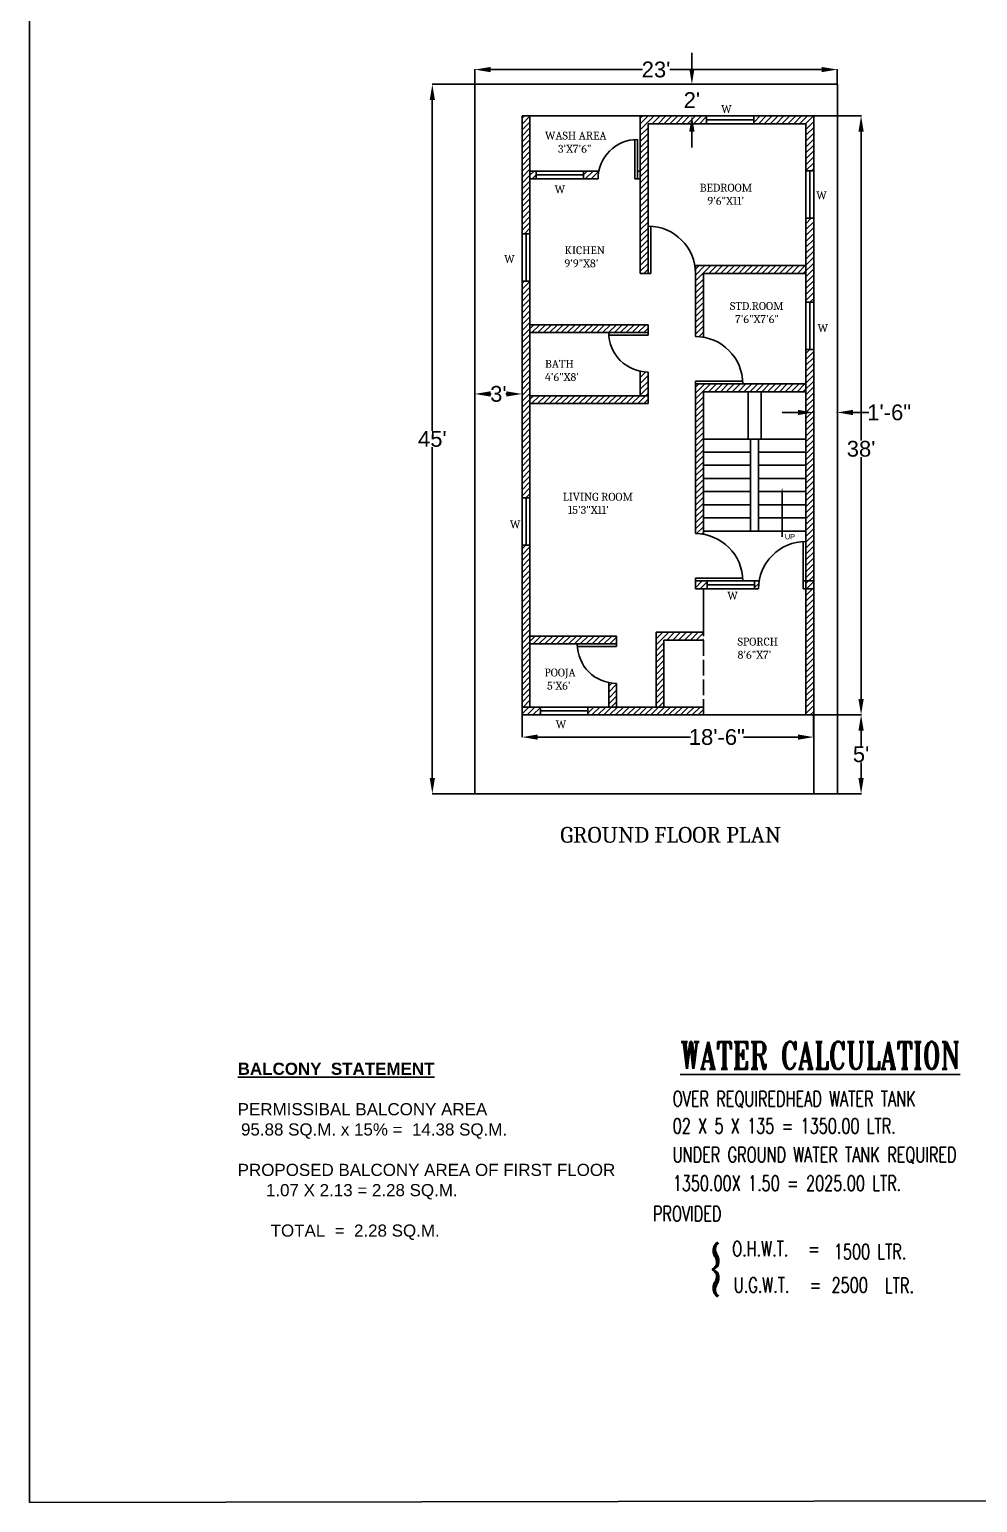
# Model space of a CAD drawing. Header units: inches. Extents: x 201 to 2633, y 4533 to 6308.
# Drawn here: x 201 to 922, y 4533 to 5654 of the extents above; entities that cross this region are included whole.
import ezdxf
from ezdxf import colors
from ezdxf.entities.mleader import LeaderData, LeaderLine
from ezdxf.enums import TextEntityAlignment as Align
from ezdxf.math import Vec2, Vec3

# ---------------------------------------------------------------- set-up
doc = ezdxf.new("R2010")
doc.units = ezdxf.units.IN
doc.linetypes.add('ACAD_ISO02W100', pattern=[15, 12, -3])
for name, color, linetype in [('dim', 1, 'Continuous'), ('door', 150, 'Continuous'), ('Layer1', 7, 'ACAD_ISO02W100'), ('stair', 130, 'Continuous'), ('text', 7, 'Continuous'), ('w', 20, 'Continuous'), ('wall', 50, 'Continuous')]:
    doc.layers.add(name, color=color, linetype=linetype)
doc.styles.add('1', font='romans.shx')
doc.styles.add('2', font='romand.shx')
doc.styles.add('3', font='romant.shx')
doc.styles.get("Standard").update_dxf_attribs({"font": 'arial.ttf'})
doc.dimstyles.get("Standard").update_dxf_attribs({"dimtxt": 12, "dimasz": 12, "dimexe": 0.18, "dimexo": 0.0625, "dimgap": 0.09, "dimtad": 0, "dimtih": 1, "dimtoh": 1, "dimdec": 4, "dimzin": 0, "dimdsep": 46, "dimlunit": 4, "dimtxsty": 'Standard', "dimcen": 0.09, "dimadec": 0, "dimazin": 0, "dimtfac": 1, "dimtdec": 4, "dimtofl": 0, "dimtmove": 0, "dimatfit": 3, "dimfxl": 1, "dimtolj": 1, "dimtzin": 0, "dimarcsym": 0})

# ---------------------------------------------------------------- blocks, each defined once
blk = doc.blocks.new('*D1')
at = {"layer": 'Defpoints', "color": 0, "transparency": 16777216}
for p in [(539.7, 5376.8), (539.7, 5373.3), (575.7, 5373.3)]:
    blk.add_point(p, dxfattribs=at)
at = {"layer": 'dim', "color": 0, "lineweight": -2, "transparency": 16777216}
for p, q in [((539.7, 5373.4), (539.7, 5377)), ((551.7, 5376.8), (552.1, 5376.8)), ((563.7, 5376.8), (563.3, 5376.8)), ((575.7, 5373.4), (575.7, 5377))]:
    blk.add_line(p, q, dxfattribs=at)
at = {"layer": 'dim', "color": 0, "transparency": 16777216}
for points in [[(551.7, 5378.8), (551.7, 5374.8), (539.7, 5376.8)], [(563.7, 5378.8), (563.7, 5374.8), (575.7, 5376.8)]]:
    blk.add_solid(points, dxfattribs=at)
at = {"layer": 'dim', "color": 0, "transparency": 16777216, "insert": (557.7, 5376.8), "char_height": 12, "attachment_point": 5}
blk.add_mtext("\\A1;3'", dxfattribs=at)
blk = doc.blocks.new('*D2')
at = {"layer": 'Defpoints', "color": 0, "transparency": 16777216}
for p in [(797.7, 5362.9), (815.7, 5362.9), (815.7, 5362.7)]:
    blk.add_point(p, dxfattribs=at)
at = {"layer": 'dim', "color": 0, "lineweight": -2, "transparency": 16777216}
for p, q in [((785.7, 5362.7), (773.7, 5362.7)), ((797.7, 5362.8), (797.7, 5362.5)), ((815.7, 5362.8), (815.7, 5362.5)), ((827.7, 5362.7), (839.7, 5362.7))]:
    blk.add_line(p, q, dxfattribs=at)
at = {"layer": 'dim', "color": 0, "transparency": 16777216}
for points in [[(785.7, 5364.7), (785.7, 5360.7), (797.7, 5362.7)], [(827.7, 5364.7), (827.7, 5360.7), (815.7, 5362.7)]]:
    blk.add_solid(points, dxfattribs=at)
at = {"layer": 'dim', "color": 0, "transparency": 16777216, "insert": (855.2, 5362.7), "char_height": 12, "attachment_point": 5}
blk.add_mtext('\\A1;1\'-6"', dxfattribs=at)
blk = doc.blocks.new('*D3')
at = {"layer": 'Defpoints', "color": 0, "transparency": 16777216}
for p in [(686.7, 5612.5), (705, 5612.5), (686.7, 5588.5)]:
    blk.add_point(p, dxfattribs=at)
at = {"layer": 'dim', "color": 0, "lineweight": -2, "transparency": 16777216}
for p, q in [((705, 5624.5), (705, 5636.5)), ((686.8, 5612.5), (705.1, 5612.5)), ((686.8, 5588.5), (705.1, 5588.5)), ((705, 5576.5), (705, 5564.5))]:
    blk.add_line(p, q, dxfattribs=at)
at = {"layer": 'dim', "color": 0, "transparency": 16777216}
for points in [[(703, 5624.5), (707, 5624.5), (705, 5612.5)], [(703, 5576.5), (707, 5576.5), (705, 5588.5)]]:
    blk.add_solid(points, dxfattribs=at)
at = {"layer": 'dim', "color": 0, "transparency": 16777216, "insert": (705, 5600.5), "char_height": 12, "attachment_point": 5}
blk.add_mtext("\\A1;2'", dxfattribs=at)
blk = doc.blocks.new('*D4')
at = {"layer": 'Defpoints', "color": 0, "transparency": 16777216}
for p in [(668.5, 5132.5), (668.5, 5072.5), (833.8, 5072.5)]:
    blk.add_point(p, dxfattribs=at)
at = {"layer": 'dim', "color": 0, "lineweight": -2, "transparency": 16777216}
for p, q in [((668.5, 5132.5), (834, 5132.5)), ((833.8, 5120.5), (833.8, 5108.7)), ((833.8, 5084.5), (833.8, 5096.3)), ((668.5, 5072.5), (834, 5072.5))]:
    blk.add_line(p, q, dxfattribs=at)
at = {"layer": 'dim', "color": 0, "transparency": 16777216}
for points in [[(831.8, 5120.5), (835.8, 5120.5), (833.8, 5132.5)], [(831.8, 5084.5), (835.8, 5084.5), (833.8, 5072.5)]]:
    blk.add_solid(points, dxfattribs=at)
at = {"layer": 'dim', "color": 0, "transparency": 16777216, "insert": (833.8, 5102.5), "char_height": 12, "attachment_point": 5}
blk.add_mtext("\\A1;5'", dxfattribs=at)
blk = doc.blocks.new('*D5')
at = {"layer": 'Defpoints', "color": 0, "transparency": 16777216}
for p in [(507.4, 5612.5), (539.7, 5612.5), (539.7, 5072.5)]:
    blk.add_point(p, dxfattribs=at)
at = {"layer": 'dim', "color": 0, "lineweight": -2, "transparency": 16777216}
for p, q in [((539.7, 5612.5), (507.2, 5612.5)), ((507.4, 5600.5), (507.4, 5348.7)), ((507.4, 5084.5), (507.4, 5336.3)), ((539.7, 5072.5), (507.2, 5072.5))]:
    blk.add_line(p, q, dxfattribs=at)
at = {"layer": 'dim', "color": 0, "transparency": 16777216}
for points in [[(505.4, 5600.5), (509.4, 5600.5), (507.4, 5612.5)], [(505.4, 5084.5), (509.4, 5084.5), (507.4, 5072.5)]]:
    blk.add_solid(points, dxfattribs=at)
at = {"layer": 'dim', "color": 0, "transparency": 16777216, "insert": (507.4, 5342.5), "char_height": 12, "attachment_point": 5}
blk.add_mtext("\\A1;45'", dxfattribs=at)
blk = doc.blocks.new('*D6')
at = {"layer": 'Defpoints', "color": 0, "transparency": 16777216}
for p in [(815.7, 5623.7), (539.7, 5612.5), (815.7, 5612.5)]:
    blk.add_point(p, dxfattribs=at)
at = {"layer": 'dim', "color": 0, "lineweight": -2, "transparency": 16777216}
for p, q in [((539.7, 5612.5), (539.7, 5623.9)), ((551.7, 5623.7), (667.4, 5623.7)), ((803.7, 5623.7), (688.1, 5623.7)), ((815.7, 5612.5), (815.7, 5623.9))]:
    blk.add_line(p, q, dxfattribs=at)
at = {"layer": 'dim', "color": 0, "transparency": 16777216}
for points in [[(551.7, 5625.7), (551.7, 5621.7), (539.7, 5623.7)], [(803.7, 5625.7), (803.7, 5621.7), (815.7, 5623.7)]]:
    blk.add_solid(points, dxfattribs=at)
at = {"layer": 'dim', "color": 0, "transparency": 16777216, "insert": (677.7, 5623.7), "char_height": 12, "attachment_point": 5}
blk.add_mtext("\\A1;23'", dxfattribs=at)
blk = doc.blocks.new('*D7')
at = {"layer": 'Defpoints', "color": 0, "transparency": 16777216}
for p in [(575.7, 5132.5), (797.7, 5132.5), (797.7, 5115.6)]:
    blk.add_point(p, dxfattribs=at)
at = {"layer": 'dim', "color": 0, "lineweight": -2, "transparency": 16777216}
for p, q in [((575.7, 5132.4), (575.7, 5115.5)), ((797.7, 5132.4), (797.7, 5115.5)), ((587.7, 5115.6), (703.9, 5115.6)), ((785.7, 5115.6), (744.2, 5115.6))]:
    blk.add_line(p, q, dxfattribs=at)
at = {"layer": 'dim', "color": 0, "transparency": 16777216}
for points in [[(587.7, 5117.6), (587.7, 5113.6), (575.7, 5115.6)], [(785.7, 5117.6), (785.7, 5113.6), (797.7, 5115.6)]]:
    blk.add_solid(points, dxfattribs=at)
at = {"layer": 'dim', "color": 0, "transparency": 16777216, "insert": (724, 5115.6), "char_height": 12, "attachment_point": 5}
blk.add_mtext('\\A1;18\'-6"', dxfattribs=at)
blk = doc.blocks.new('*D8')
at = {"layer": 'Defpoints', "color": 0, "transparency": 16777216}
for p in [(797.7, 5588.5), (797.7, 5132.5), (833.8, 5132.5)]:
    blk.add_point(p, dxfattribs=at)
at = {"layer": 'dim', "color": 0, "lineweight": -2, "transparency": 16777216}
for p, q in [((797.8, 5588.5), (834, 5588.5)), ((833.8, 5576.5), (833.8, 5341.3)), ((833.8, 5144.5), (833.8, 5328.8)), ((797.8, 5132.5), (834, 5132.5))]:
    blk.add_line(p, q, dxfattribs=at)
at = {"layer": 'dim', "color": 0, "transparency": 16777216}
for points in [[(831.8, 5576.5), (835.8, 5576.5), (833.8, 5588.5)], [(831.8, 5144.5), (835.8, 5144.5), (833.8, 5132.5)]]:
    blk.add_solid(points, dxfattribs=at)
at = {"layer": 'dim', "color": 0, "transparency": 16777216, "insert": (833.8, 5335), "char_height": 12, "attachment_point": 5}
blk.add_mtext("\\A1;38'", dxfattribs=at)

msp = doc.modelspace()

# ---------------------------------------------------------------- hatches: boundary and pattern name
at = {"true_color": 0xf7abae}
h = msp.add_hatch(dxfattribs=at)
h.set_pattern_fill('ANSI31', color=241)
h.paths.add_polyline_path([(581.73029, 5588.48049), (575.73029, 5588.48049), (575.73029, 5498.71501), (581.73029, 5498.71501)])
h.paths.add_polyline_path([(671.73029, 5582.48049), (716.15097, 5582.48049), (716.15097, 5588.48049), (665.73029, 5588.48049), (665.73029, 5468.48049), (671.73029, 5468.48049)])
h.paths.add_polyline_path([(797.73029, 5588.48049), (752.15097, 5588.48049), (752.15097, 5582.48049), (791.73029, 5582.48049), (791.73029, 5546.55889), (797.73029, 5546.55889)])
h.paths.add_polyline_path([(797.73029, 5510.55889), (791.73029, 5510.55889), (791.73029, 5446.58256), (797.73029, 5446.58256)])
h.paths.add_polyline_path([(791.73029, 5474.48049), (707.73029, 5474.48049), (707.73029, 5420.48049, -0.0418864904), (713.73029, 5419.97697), (713.73029, 5468.48049), (791.73029, 5468.48049)])
h.paths.add_polyline_path([(581.73029, 5462.71501), (575.73029, 5462.71501), (575.73029, 5297.74469), (581.73029, 5297.74469)])
h.paths.add_polyline_path([(671.73029, 5429.48049), (581.73029, 5429.48049), (581.73029, 5423.48049), (671.73029, 5423.48049)])
h.paths.add_polyline_path([(671.73029, 5375.48049), (581.73029, 5375.48049), (581.73029, 5369.48049), (671.73029, 5369.48049)])
h.paths.add_polyline_path([(671.73029, 5393.48049, -0.0503820445), (665.73029, 5394.08662), (665.73029, 5375.48049), (671.73029, 5375.48049)])
h.paths.add_polyline_path([(791.73029, 5384.48049), (713.73029, 5384.48049), (707.73029, 5384.48049), (707.73029, 5270.48049, -0.0418864904), (713.73029, 5269.97697), (713.73029, 5378.48049), (791.73029, 5378.48049)])
h.paths.add_polyline_path([(797.73029, 5410.58256), (791.73029, 5410.58256), (791.73029, 5234.48049), (797.73029, 5234.48049)])
h.paths.add_polyline_path([(581.73029, 5261.74469), (575.73029, 5261.74469), (575.73029, 5138.48049), (581.73029, 5138.48049)])
h.paths.add_polyline_path([(589.73027, 5138.48049), (575.73029, 5138.48049), (575.73029, 5132.48049), (589.73027, 5132.48049)])
h.paths.add_polyline_path([(713.73029, 5138.48049), (625.73027, 5138.48049), (625.73027, 5132.48049), (713.73029, 5132.48049)])
h.paths.add_polyline_path([(647.73029, 5156.48049, -0.0503820445), (641.73029, 5157.08662), (641.73029, 5138.48049), (647.73029, 5138.48049)])
h.paths.add_polyline_path([(647.73029, 5192.48049), (581.73029, 5192.48049), (581.73029, 5186.48049), (647.73029, 5186.48049)])
h.paths.add_polyline_path([(713.73029, 5195.48049), (677.73029, 5195.48049), (677.73029, 5138.48049), (683.73029, 5138.48049), (683.73029, 5189.48049), (713.73029, 5189.48049)])
h.paths.add_polyline_path([(716.73029, 5234.48049), (707.73029, 5234.48049), (707.73029, 5228.48049), (716.73029, 5228.48049)])
h.paths.add_polyline_path([(756.23382, 5234.48049), (752.73029, 5234.48049), (752.73029, 5228.48049), (755.73029, 5228.48049, -0.0418864904)])
h.paths.add_polyline_path([(797.73029, 5228.48049), (791.73029, 5228.48049), (791.73029, 5132.48049), (797.73029, 5132.48049)])
h.paths.add_polyline_path([(797.73029, 5234.48049), (791.73029, 5234.48049), (791.73029, 5228.48049), (797.73029, 5228.48049)])
h = msp.add_hatch(dxfattribs=at)
h.set_pattern_fill('ANSI31', color=241)
h.paths.add_polyline_path([(1045.2779, 5522.48049), (1089.69858, 5522.48049), (1089.69858, 5528.48049), (1039.2779, 5528.48049), (1039.2779, 5408.48049), (1045.2779, 5408.48049), (1045.2779, 5444.48049)])
h.paths.add_polyline_path([(1171.2779, 5528.48049), (1125.69858, 5528.48049), (1125.69858, 5522.48049), (1165.2779, 5522.48049), (1165.2779, 5486.55889), (1171.2779, 5486.55889)])
h.paths.add_polyline_path([(955.2779, 5528.48049), (949.2779, 5528.48049), (949.2779, 5438.71501), (955.2779, 5438.71501)])
h.paths.add_polyline_path([(955.2779, 5402.71501), (949.2779, 5402.71501), (949.2779, 5201.74469), (955.2779, 5201.74469), (955.2779, 5237.74469)])
h.paths.add_polyline_path([(994.37263, 5315.48049), (955.2779, 5315.48049), (955.2779, 5309.48049), (994.37263, 5309.48049)])
h.paths.add_polyline_path([(1045.2779, 5315.48049), (994.37263, 5315.48049), (994.37263, 5309.48049), (1045.2779, 5309.48049)])
h.paths.add_polyline_path([(1045.2779, 5333.48049, -0.0503820445), (1039.2779, 5334.08662), (1039.2779, 5315.48049), (1045.2779, 5315.48049)])
h.paths.add_polyline_path([(1045.2779, 5369.48049), (994.37263, 5369.48049), (994.37263, 5363.48049), (1045.2779, 5363.48049)])
h.paths.add_polyline_path([(994.37263, 5369.48049), (955.2779, 5369.48049), (955.2779, 5363.48049), (994.37263, 5363.48049)])
h.paths.add_polyline_path([(1087.2779, 5408.48049), (1165.2779, 5408.48049), (1165.2779, 5414.48049), (1081.2779, 5414.48049), (1081.2779, 5360.48049, -0.0418864904), (1087.2779, 5359.97697)])
h.paths.add_polyline_path([(1165.2779, 5324.48049), (1087.2779, 5324.48049), (1081.2779, 5324.48049), (1081.2779, 5294.82781), (1087.2779, 5294.82781), (1087.2779, 5318.48049), (1165.2779, 5318.48049)])
h.paths.add_polyline_path([(1171.2779, 5350.58256), (1165.2779, 5350.58256), (1165.2779, 5174.48049), (1171.2779, 5174.48049)])
h.paths.add_polyline_path([(1087.2779, 5294.82781), (1081.2779, 5294.82781), (1081.2779, 5210.48049, -0.0418864904), (1087.2779, 5209.97697)])
h.paths.add_polyline_path([(1090.2779, 5174.48049), (1081.2779, 5174.48049), (1081.2779, 5168.48049), (1090.2779, 5168.48049)])
h.paths.add_polyline_path([(1129.78142, 5174.48049), (1126.2779, 5174.48049), (1126.2779, 5168.48049), (1129.2779, 5168.48049, -0.0418864904)])
h.paths.add_polyline_path([(1171.2779, 5174.48049), (1165.2779, 5174.48049), (1165.2779, 5168.48049), (1171.2779, 5168.48049)])
h.paths.add_polyline_path([(1171.2779, 5168.48049), (1165.2779, 5168.48049), (1165.2779, 5072.48049), (1171.2779, 5072.48049)])
h.paths.add_polyline_path([(1087.2779, 5135.48049), (1051.2779, 5135.48049), (1051.2779, 5078.48049), (1057.2779, 5078.48049), (1057.2779, 5129.48049), (1087.2779, 5129.48049)])
h.paths.add_polyline_path([(1087.2779, 5078.48049), (999.27787, 5078.48049), (999.27787, 5072.48049), (1087.2779, 5072.48049)])
h.paths.add_polyline_path([(963.27787, 5078.48049), (949.2779, 5078.48049), (949.2779, 5072.48049), (963.27787, 5072.48049)])
h.paths.add_polyline_path([(955.2779, 5201.74469), (949.2779, 5201.74469), (949.2779, 5078.48049), (955.2779, 5078.48049)])
h.paths.add_polyline_path([(1021.2779, 5132.48049), (955.2779, 5132.48049), (955.2779, 5126.48049), (1021.2779, 5126.48049)])
h.paths.add_polyline_path([(1021.2779, 5096.48049, -0.0503820445), (1015.2779, 5097.08662), (1015.2779, 5078.48049), (1021.2779, 5078.48049)])
h.paths.add_polyline_path([(1171.2779, 5450.55889), (1165.2779, 5450.55889), (1165.2779, 5386.58256), (1171.2779, 5386.58256)])
h.paths.add_polyline_path([(959.99077, 5486.48049), (955.2779, 5486.48049), (955.2779, 5480.48049), (959.99077, 5480.48049)])
h.paths.add_polyline_path([(1007.71803, 5486.48049), (995.99077, 5486.48049), (995.99077, 5480.48049), (1007.11191, 5480.48049, -0.0503820445)])
h.paths.add_polyline_path([(586.44316, 5546.48049), (581.73029, 5546.48049), (581.73029, 5540.48049), (586.44316, 5540.48049)])
h.paths.add_polyline_path([(634.17043, 5546.48049), (622.44316, 5546.48049), (622.44316, 5540.48049), (633.5643, 5540.48049, -0.0503820445)])
h.paths.add_polyline_path([(1538.22473, 5528.48049), (1316.22473, 5528.48049), (1316.22473, 5072.48049), (1538.22473, 5072.48049), (1538.22473, 5168.48049), (1532.22473, 5168.48049), (1532.22473, 5078.48049), (1322.22473, 5078.48049), (1322.22473, 5522.48049), (1532.22473, 5522.48049), (1532.22473, 5174.48049), (1538.22473, 5174.48049)])
h.paths.add_polyline_path([(1532.22473, 5324.48049), (1448.22473, 5324.48049), (1448.22473, 5176.48049), (1448.22473, 5168.48049), (1457.22473, 5168.48049), (1457.22473, 5174.48049), (1454.22473, 5174.48049), (1454.22473, 5318.48049), (1532.22473, 5318.48049)], flags=17)
h.paths.add_polyline_path([(1496.72825, 5174.48049), (1493.22473, 5174.48049), (1493.22473, 5168.48049), (1496.22473, 5168.48049, -0.0418864904)], flags=17)
h.paths.add_polyline_path([(1538.22473, 5174.48049), (1532.22473, 5174.48049), (1532.22473, 5168.48049), (1538.22473, 5168.48049)])

# ---------------------------------------------------------------- linework, layer by layer
for p, q in [((200.69859, 6308.29913), (200.69859, 4532.98029)), ((815.73029, 5612.48049), (539.73029, 5612.48049)), ((539.73029, 5612.48049), (539.73029, 5072.48049)), ((815.73029, 5072.48049), (815.73029, 5612.48049)), ((671.73029, 5429.48049), (671.73029, 5421.48049)), ((647.73029, 5192.48049), (647.73029, 5184.48049)), ((539.73029, 5072.48049), (815.73029, 5072.48049))]:
    msp.add_line(p, q)
at = {"ltscale": 0.5}
msp.add_line((2632.96151, 4537.5563), (200.69859, 4532.98029), dxfattribs=at)
at = {"layer": 'door'}
for p, q in [((661.5643, 5540.48049), (661.5643, 5570.41375)), ((663.5643, 5540.48049), (663.5643, 5570.48049)), ((661.5643, 5540.48049), (663.5643, 5540.48049)), ((671.73029, 5468.48049), (671.73029, 5504.48049)), ((673.73029, 5468.48049), (673.73029, 5504.42489)), ((673.73029, 5468.48049), (671.73029, 5468.48049)), ((671.73029, 5423.48049), (641.73029, 5423.48049)), ((671.73029, 5421.48049), (641.79704, 5421.48049)), ((671.73029, 5421.48049), (671.73029, 5423.48049)), ((707.73029, 5386.48049), (707.73029, 5384.48049)), ((707.73029, 5386.48049), (743.6747, 5386.48049)), ((707.73029, 5384.48049), (743.73029, 5384.48049)), ((789.73029, 5228.48049), (789.73029, 5264.42489)), ((791.73029, 5228.48049), (791.73029, 5264.48049)), ((707.73029, 5236.48049), (707.73029, 5234.48049)), ((707.73029, 5236.48049), (743.6747, 5236.48049)), ((707.73029, 5234.48049), (743.73029, 5234.48049)), ((789.73029, 5228.48049), (791.73029, 5228.48049)), ((647.73029, 5186.48049), (617.73029, 5186.48049)), ((647.73029, 5184.48049), (617.79704, 5184.48049)), ((647.73029, 5184.48049), (647.73029, 5186.48049))]:
    msp.add_line(p, q, dxfattribs=at)
for centre, radius, start, end in [((663.5643, 5540.48049), 30, 90, 180), ((671.73029, 5468.48049), 36, 0, 90), ((671.73029, 5423.48049), 30, 180, 270), ((707.73029, 5384.48049), 36, 0, 90), ((707.73029, 5234.48049), 36, 0, 90), ((791.73029, 5228.48049), 36, 90, 180), ((647.73029, 5186.48049), 30, 180, 270)]:
    msp.add_arc(centre, radius, start, end, dxfattribs=at)
at = {"layer": 'Layer1'}
msp.add_line((713.73029, 5132.48049), (713.73029, 5195.48049), dxfattribs=at)
at = {"layer": 'stair'}
for p, q in [((747.73029, 5378.48049), (747.73029, 5342.48049)), ((757.73029, 5378.48049), (757.73029, 5342.48049)), ((713.73029, 5342.48049), (791.73029, 5342.48049)), ((749.73029, 5342.48049), (749.73029, 5272.48049)), ((755.73029, 5342.48049), (755.73029, 5272.48049)), ((713.73029, 5332.48049), (749.73029, 5332.48049)), ((755.73029, 5332.48049), (791.73029, 5332.48049)), ((713.73029, 5322.48049), (749.73029, 5322.48049)), ((755.73029, 5322.48049), (791.73029, 5322.48049)), ((713.73029, 5312.48049), (749.73029, 5312.48049)), ((755.73029, 5312.48049), (791.73029, 5312.48049)), ((713.73029, 5302.48049), (749.73029, 5302.48049)), ((713.73029, 5302.48049), (749.73029, 5302.48049)), ((713.73029, 5292.48049), (749.73029, 5292.48049)), ((755.73029, 5302.48049), (791.73029, 5302.48049)), ((755.73029, 5302.48049), (791.73029, 5302.48049)), ((755.73029, 5292.48049), (791.73029, 5292.48049)), ((713.73029, 5282.48049), (749.73029, 5282.48049)), ((755.73029, 5282.48049), (791.73029, 5282.48049)), ((713.73029, 5272.48049), (791.73029, 5272.48049))]:
    msp.add_line(p, q, dxfattribs=at)
at = {"layer": 'w'}
for p, q in [((752.15097, 5588.48049), (716.15097, 5588.48049)), ((716.15097, 5588.48049), (716.15097, 5582.48049)), ((716.15097, 5585.48049), (752.15097, 5585.48049)), ((752.15097, 5582.48049), (752.15097, 5588.48049)), ((716.15097, 5582.48049), (752.15097, 5582.48049)), ((622.44316, 5546.48049), (586.44316, 5546.48049)), ((586.44316, 5546.48049), (586.44316, 5540.48049)), ((586.44316, 5543.48049), (622.44316, 5543.48049)), ((586.44316, 5540.48049), (622.44316, 5540.48049)), ((622.44316, 5540.48049), (622.44316, 5546.48049)), ((791.73029, 5510.55889), (791.73029, 5546.55889)), ((791.73029, 5546.55889), (797.73029, 5546.55889)), ((794.73029, 5510.55889), (794.73029, 5546.55889)), ((797.73029, 5546.55889), (797.73029, 5510.55889)), ((797.73029, 5510.55889), (791.73029, 5510.55889)), ((575.73029, 5462.71501), (575.73029, 5498.71501)), ((575.73029, 5498.71501), (581.73029, 5498.71501)), ((578.73029, 5462.71501), (578.73029, 5498.71501)), ((581.73029, 5498.71501), (581.73029, 5462.71501)), ((581.73029, 5462.71501), (575.73029, 5462.71501)), ((791.73029, 5410.58256), (791.73029, 5446.58256)), ((791.73029, 5446.58256), (797.73029, 5446.58256)), ((794.73029, 5410.58256), (794.73029, 5446.58256)), ((797.73029, 5446.58256), (797.73029, 5410.58256)), ((797.73029, 5410.58256), (791.73029, 5410.58256)), ((575.73029, 5261.74469), (575.73029, 5297.74469)), ((575.73029, 5297.74469), (581.73029, 5297.74469)), ((578.73029, 5261.74469), (578.73029, 5297.74469)), ((581.73029, 5297.74469), (581.73029, 5261.74469)), ((581.73029, 5261.74469), (575.73029, 5261.74469)), ((752.73029, 5234.48049), (716.73029, 5234.48049)), ((716.73029, 5234.48049), (716.73029, 5228.48049)), ((716.73029, 5231.48049), (752.73029, 5231.48049)), ((716.73029, 5228.48049), (752.73029, 5228.48049)), ((752.73029, 5228.48049), (752.73029, 5234.48049)), ((625.73027, 5138.48049), (589.73027, 5138.48049)), ((589.73027, 5138.48049), (589.73027, 5132.48049)), ((589.73027, 5135.48049), (625.73027, 5135.48049)), ((625.73027, 5132.48049), (625.73027, 5138.48049)), ((589.73027, 5132.48049), (625.73027, 5132.48049))]:
    msp.add_line(p, q, dxfattribs=at)
at = {"layer": 'wall'}
for p, q in [((575.73029, 5588.48049), (575.73029, 5132.48049)), ((797.73029, 5588.48049), (575.73029, 5588.48049)), ((581.73029, 5588.48049), (581.73029, 5138.48049)), ((665.73029, 5588.48049), (665.73029, 5468.48049)), ((797.73029, 5072.48049), (797.73029, 5588.48049)), ((791.73029, 5582.48049), (671.73029, 5582.48049)), ((671.73029, 5582.48049), (671.73029, 5468.48049)), ((791.73029, 5132.48049), (791.73029, 5582.48049)), ((581.73029, 5546.48049), (634.17043, 5546.48049)), ((581.73029, 5540.48049), (633.5643, 5540.48049)), ((661.5643, 5540.48049), (665.73029, 5540.48049)), ((663.5643, 5546.48049), (665.73029, 5546.48049)), ((707.73029, 5474.48049), (791.73029, 5474.48049)), ((707.73029, 5474.48049), (707.73029, 5420.48049)), ((673.73029, 5468.48049), (665.73029, 5468.48049)), ((713.73029, 5468.48049), (791.73029, 5468.48049)), ((713.73029, 5468.48049), (713.73029, 5419.97697)), ((581.73029, 5429.48049), (671.73029, 5429.48049)), ((581.73029, 5423.48049), (671.73029, 5423.48049)), ((665.73029, 5394.08662), (665.73029, 5375.48049)), ((671.73029, 5393.48049), (671.73029, 5369.48049)), ((707.73029, 5386.48049), (707.73029, 5270.48049)), ((713.73029, 5384.48049), (791.73029, 5384.48049)), ((581.73029, 5375.48049), (671.73029, 5375.48049)), ((713.73029, 5378.48049), (791.73029, 5378.48049)), ((713.73029, 5378.48049), (713.73029, 5269.97697)), ((581.73029, 5369.48049), (671.73029, 5369.48049)), ((707.73029, 5236.48049), (707.73029, 5228.48049)), ((707.73029, 5228.48049), (755.73029, 5228.48049)), ((713.73029, 5234.48049), (756.23382, 5234.48049)), ((713.73029, 5195.48049), (713.73029, 5228.48049)), ((789.73029, 5234.48049), (797.73029, 5234.48049)), ((789.73029, 5228.48049), (797.73029, 5228.48049)), ((581.73029, 5192.48049), (647.73029, 5192.48049)), ((677.73029, 5138.48049), (677.73029, 5195.48049)), ((677.73029, 5195.48049), (713.73029, 5195.48049)), ((677.73029, 5195.48049), (713.73029, 5195.48049)), ((581.73029, 5186.48049), (647.73029, 5186.48049)), ((683.73029, 5138.48049), (683.73029, 5189.48049)), ((683.73029, 5189.48049), (713.73029, 5189.48049)), ((641.73029, 5157.08662), (641.73029, 5138.48049)), ((647.73029, 5156.48049), (647.73029, 5138.48049)), ((575.73029, 5138.48049), (713.73029, 5138.48049)), ((575.73029, 5132.48049), (797.73029, 5132.48049))]:
    msp.add_line(p, q, dxfattribs=at)

# ---------------------------------------------------------------- texts
at = {"layer": 'text', "color": 7, "style": '3', "width": 0.7}
msp.add_text('%%uWATER CALCULATION', height=20.7116634, dxfattribs=at).set_placement((802.70476, 4862.9818), align=Align.CENTER)
at = {"layer": 'text', "color": 7, "style": '2', "width": 0.7}
for s, height, p in [('OVER REQUIREDHEAD WATER TANK ', 11.5064797, (690.41555, 4834.53472)), ('02 X 5 X 135 = 1350.00 LTR.', 11.5064797, (690.41555, 4813.88825)), ('UNDER GROUND WATER TANK REQUIRED', 11.5064797, (690.41555, 4791.98993)), ('1350.00X 1.50 = 2025.00 LTR.', 11.5064797, (690.41555, 4770.27826)), ('PROVIDED', 11.50648, (675.38004, 4747.0544)), ('O.H.W.T.', 11.50648, (735.67768, 4720.3993)), ('{', 27.00636, (717.72896, 4698.84497)), ('=', 11.50648, (793.45989, 4720.3993)), ('1500 LTR.', 11.50648, (813.06954, 4718.18854)), ('U.G.W.T.', 11.50648, (736.87754, 4692.7495)), ('=', 11.50648, (794.65974, 4692.7495)), ('2500', 11.50648, (811.32727, 4692.7495)), ('LTR.', 11.50648, (851.99523, 4692.40101))]:
    msp.add_text(s, height=height, dxfattribs=at).set_placement(p)
at = {"layer": 'text', "char_height": 6, "attachment_point": 1}
for s, width, heights, insert in [('{\\fCambria|b0|i0|c0|p18;W}', 15.6016902, [0], (727.29876, 5596.61388)), ('{\\fCambria|b0|i0|c0|p18;WASH AREA\\P     3\'X7\'6" }', 52.8965252, [19.459], (593.13612, 5576.43476)), ('{\\fCambria|b0|i0|c0|p18;W}', 15.6016902, [0], (600.49617, 5535.53831)), ('{\\fCambria|b0|i0|c0|p18;BEDROOM\\P   9\'6"X11\' }', 52.8965252, [19.459], (710.91968, 5536.80986)), ('{\\fCambria|b0|i0|c0|p18;W}', 15.6016902, [0], (799.66553, 5530.99268)), ('{\\fCambria|b0|i0|c0|p18;W}', 15.6016902, [0], (562.07774, 5482.50591)), ('{\\fCambria|b0|i0|c0|p18;STD.ROOM\\P  7\'6"X7\'6"}', 52.8965252, [19.459], (733.9426, 5446.7949)), ('{\\fCambria|b0|i0|c0|p18;W}', 15.6016902, [0], (800.67657, 5429.97857)), ('{\\fCambria|b0|i0|c0|p18;LIVING ROOM\\P  15\'3"X11\'}', 52.8965252, [19.459], (606.7601, 5301.53481)), ('{\\fCambria|b0|i0|c0|p18;W}', 15.6016902, [0], (566.46637, 5280.53398)), ('{\\fCambria|b0|i0|c0|p18;W}', 15.6016902, [0], (731.96133, 5226.19881)), ('{\\fCambria|b0|i0|c0|p18;SPORCH\\P8\'6"X7\'}', 52.8965252, [19.459], (739.79019, 5191.27533)), ('{\\fCambria|b0|i0|c0|p18;W}', 15.6016902, [0], (601.33353, 5128.30311))]:
    msp.add_mtext_dynamic_manual_height_columns(s, width=width, gutter_width=12.5, heights=heights, dxfattribs=dict(at, insert=insert))
at = {"layer": 'text'}
note = msp.add_mtext_dynamic_manual_height_columns('{\\fCambria|b0|i0|c0|p18;KICHEN\\P9\'9"X8\'\\P}', width=52.8965252, gutter_width=12.5, heights=[19.459, 0], dxfattribs=dict(at, insert=(608.02254, 5489.20329), char_height=6, attachment_point=1))
for column, words in zip(note.columns.linked_columns, ['{\\fCambria|b0|i0|c0|p18; }']):
    column.text = words
note = msp.add_mtext_dynamic_manual_height_columns('{\\fCambria|b0|i0|c0|p18;BATH\\P4\'6"X8\'\\P}', width=52.8965252, gutter_width=12.5, heights=[19.459, 0], dxfattribs=dict(at, insert=(593.13612, 5402.73188), char_height=6, attachment_point=1))
for column, words in zip(note.columns.linked_columns, ['{\\fCambria|b0|i0|c0|p18; }']):
    column.text = words
note = msp.add_mtext_dynamic_manual_height_columns("{\\fCambria|b0|i0|c0|p18;POOJA\\P 5'X6'\\P}", width=52.8965252, gutter_width=12.5, heights=[19.459, 0], dxfattribs=dict(at, insert=(592.75272, 5167.74415), char_height=6, attachment_point=1))
for column, words in zip(note.columns.linked_columns, ['{\\fCambria|b0|i0|c0|p18; }']):
    column.text = words
note = msp.add_mtext_dynamic_manual_height_columns('{\\fCambria|b0|i0|c0|p18;\\H2x;GROUND FLOOR PLAN\\P}', width=197.1621349, gutter_width=12.5, heights=[19.459, 0], dxfattribs=dict(at, insert=(604.81004, 5047.2067), char_height=6, attachment_point=1))
for column, words in zip(note.columns.linked_columns, ['{\\fCambria|b0|i0|c0|p18; }']):
    column.text = words
at = {"layer": 'text', "color": 0, "insert": (336.67472, 4867.76875), "char_height": 9.235074, "width": 486.4760006, "attachment_point": 1, "style": '1'}
msp.add_mtext('\\pi22.564;{\\fArial|b1|i0|c0|p34;\\LBALCONY  STATEMENT \\fArial|b0|i0|c0|p34;\\l\\P\\PPERMISSIBAL BALCONY AREA\\P\\pi0;       95.88 SQ.M. x 15% =  14.38 SQ.M.\\P\\pi22.564;\\PPROPOSED BALCONY AREA OF FIRST FLOOR\\P      1.07 X 2.13 = 2.28 SQ.M.\\P\\P       TOTAL  =  2.28 SQ.M.}', dxfattribs=at)

# ---------------------------------------------------------------- dimensions: what is measured, and where the dimension line sits
at = {"layer": 'dim'}
for base, p1, p2, picture, middle in [((815.73029, 5623.68294), (539.73029, 5612.48049), (815.73029, 5612.48049), '*D6', (677.73029, 5623.68294)), ((539.73029, 5376.81757), (575.73029, 5373.30021), (539.73029, 5373.30021), '*D1', (557.73029, 5376.81757)), ((815.73029, 5362.69598), (797.73029, 5362.87231), (815.73029, 5362.87231), '*D2', (855.20501, 5362.69598))]:
    dim = msp.add_linear_dim(base=base, p1=p1, p2=p2, dimstyle='Standard', dxfattribs=at)
    dim.commit()
    dim.dimension.update_dxf_attribs({"geometry": picture, "text_midpoint": middle})
dim = msp.add_linear_dim(base=(704.96066, 5612.48049), p1=(686.73029, 5588.48049), p2=(686.73029, 5612.48049), angle=90, dimstyle='Standard', dxfattribs=at)
dim.commit()
dim.dimension.update_dxf_attribs({"geometry": '*D3', "text_midpoint": (704.96066, 5600.48049)})
for base, p1, p2, picture, middle in [((507.3589, 5612.48049), (539.73029, 5072.48049), (539.73029, 5612.48049), '*D5', (507.3589, 5342.48049)), ((833.81641, 5132.48049), (797.73029, 5588.48049), (797.73029, 5132.48049), '*D8', (833.81641, 5335.04979)), ((833.81641, 5072.48049), (668.4823, 5132.48049), (668.4823, 5072.48049), '*D4', (833.81641, 5102.48049))]:
    dim = msp.add_linear_dim(base=base, p1=p1, p2=p2, angle=90, dimstyle='Standard', dxfattribs=at)
    dim.commit()
    dim.dimension.update_dxf_attribs({"geometry": picture, "text_midpoint": middle, "dimtype": 160})
dim = msp.add_linear_dim(base=(797.73029, 5115.6399), p1=(575.73029, 5132.48049), p2=(797.73029, 5132.48049), dimstyle='Standard', dxfattribs=at)
dim.commit()
dim.dimension.update_dxf_attribs({"geometry": '*D7', "text_midpoint": (724.0489, 5115.6399), "dimtype": 160})

# ---------------------------------------------------------------- leaders
at = {"layer": 'text'}
ml = msp.add_multileader_mtext('Standard', dxfattribs=at)
ml.set_content('UP\\P ', color=256)
ml.set_leader_properties()
ml.build(insert=Vec2(0, 0))
ctx = ml.context
ctx.base_point, ctx.plane_origin = Vec3(773.78199, 5268.12222), Vec3(773.66111, 5305.62881)
notes = []
notes.append((ctx, [(0, (1, 1, 0), (773.66111, 5268.12222), (1, 0), 0.12088, [(0, [(773.66111, 5305.62881)], 0, [])])]))
ctx.mtext.insert, ctx.mtext.flow_direction = Vec3(775.78199, 5270.12222), 5
for ctx, leaders in notes:
    for number, flags, end, landing, length, lines in leaders:
        leader = LeaderData()
        leader.index, (leader.has_last_leader_line, leader.has_dogleg_vector, leader.attachment_direction) = number, flags
        leader.last_leader_point, leader.dogleg_vector, leader.dogleg_length = Vec3(end), Vec3(landing), length
        for number, points, colour, breaks in lines:
            line = LeaderLine()
            line.index, line.vertices, line.color, line.breaks = number, Vec3.list(points), colors.encode_raw_color(colour), breaks
            leader.lines.append(line)
        ctx.leaders.append(leader)

doc.saveas('drawing.dxf')
